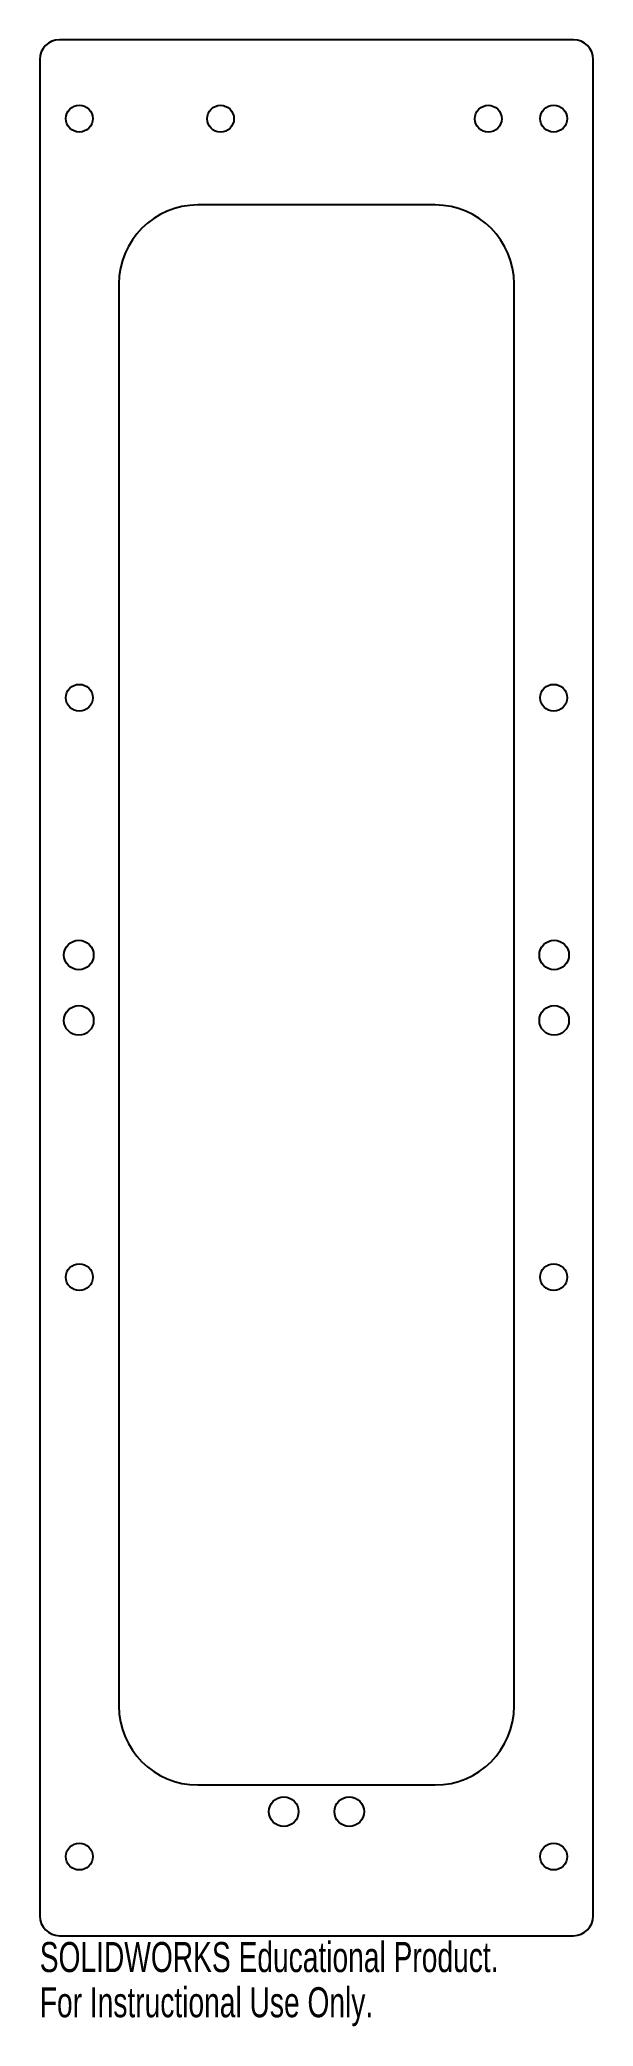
# Model space of a CAD drawing. Header units: inches. Extents: x -1.8 to 1.8, y -6.6 to 6.
import ezdxf

# ---------------------------------------------------------------- set-up
doc = ezdxf.new("R2010")
doc.units = ezdxf.units.IN
doc.header["$MEASUREMENT"] = 0
doc.styles.add('SLDTEXTSTYLE0', font='TXT', dxfattribs={"width": 0.7})

msp = doc.modelspace()

# ---------------------------------------------------------------- linework, layer by layer
at = {"color": 7, "linetype": 'Continuous', "lineweight": 25}
for p, q in [((1.625, 6), (-1.625, 6)), ((-1.75, 5.875), (-1.75, -5.875)), ((1.75, -5.875), (1.75, 5.875)), ((0.75, 4.954), (-0.75, 4.954)), ((-1.25, 4.454), (-1.25, -4.546)), ((1.25, -4.546), (1.25, 4.454)), ((-0.75, -5.046), (0.75, -5.046)), ((-1.625, -6), (1.625, -6))]:
    msp.add_line(p, q, dxfattribs=at)
for centre, radius in [((-1.5, 5.501), 0.085), ((-0.607, 5.5), 0.085), ((1.086, 5.5), 0.085), ((1.5, 5.501), 0.085), ((-1.5, 1.835), 0.085), ((1.5, 1.835), 0.085), ((-1.503, 0.207), 0.0938), ((1.503, 0.207), 0.0937), ((-1.503, -0.207), 0.0938), ((1.503, -0.207), 0.0937), ((-1.5, -1.832), 0.085), ((1.5, -1.832), 0.085), ((-0.207, -5.215), 0.0938), ((0.207, -5.215), 0.0938), ((-1.5, -5.499), 0.085), ((1.5, -5.499), 0.085)]:
    msp.add_circle(centre, radius, dxfattribs=at)
for centre, radius, start, end in [((-1.625, 5.875), 0.125, 90, 180), ((1.625, 5.875), 0.125, 0, 90), ((-0.75, 4.454), 0.5, 90, 180), ((0.75, 4.454), 0.5, 0, 90), ((-0.75, -4.546), 0.5, 180, 270), ((0.75, -4.546), 0.5, 270, 0), ((-1.625, -5.875), 0.125, 180, 270), ((1.625, -5.875), 0.125, 270, 0)]:
    msp.add_arc(centre, radius, start, end, dxfattribs=at)

# ---------------------------------------------------------------- texts
at = {"color": 7, "linetype": 'Continuous', "char_height": 0.1903, "attachment_point": 1, "style": 'SLDTEXTSTYLE0'}
for s, insert in [('SOLIDWORKS Educational Product.', (-1.75, -6.04)), ('For Instructional Use Only.', (-1.75, -6.326))]:
    msp.add_mtext(s, dxfattribs=dict(at, insert=insert))

doc.saveas('drawing.dxf')
